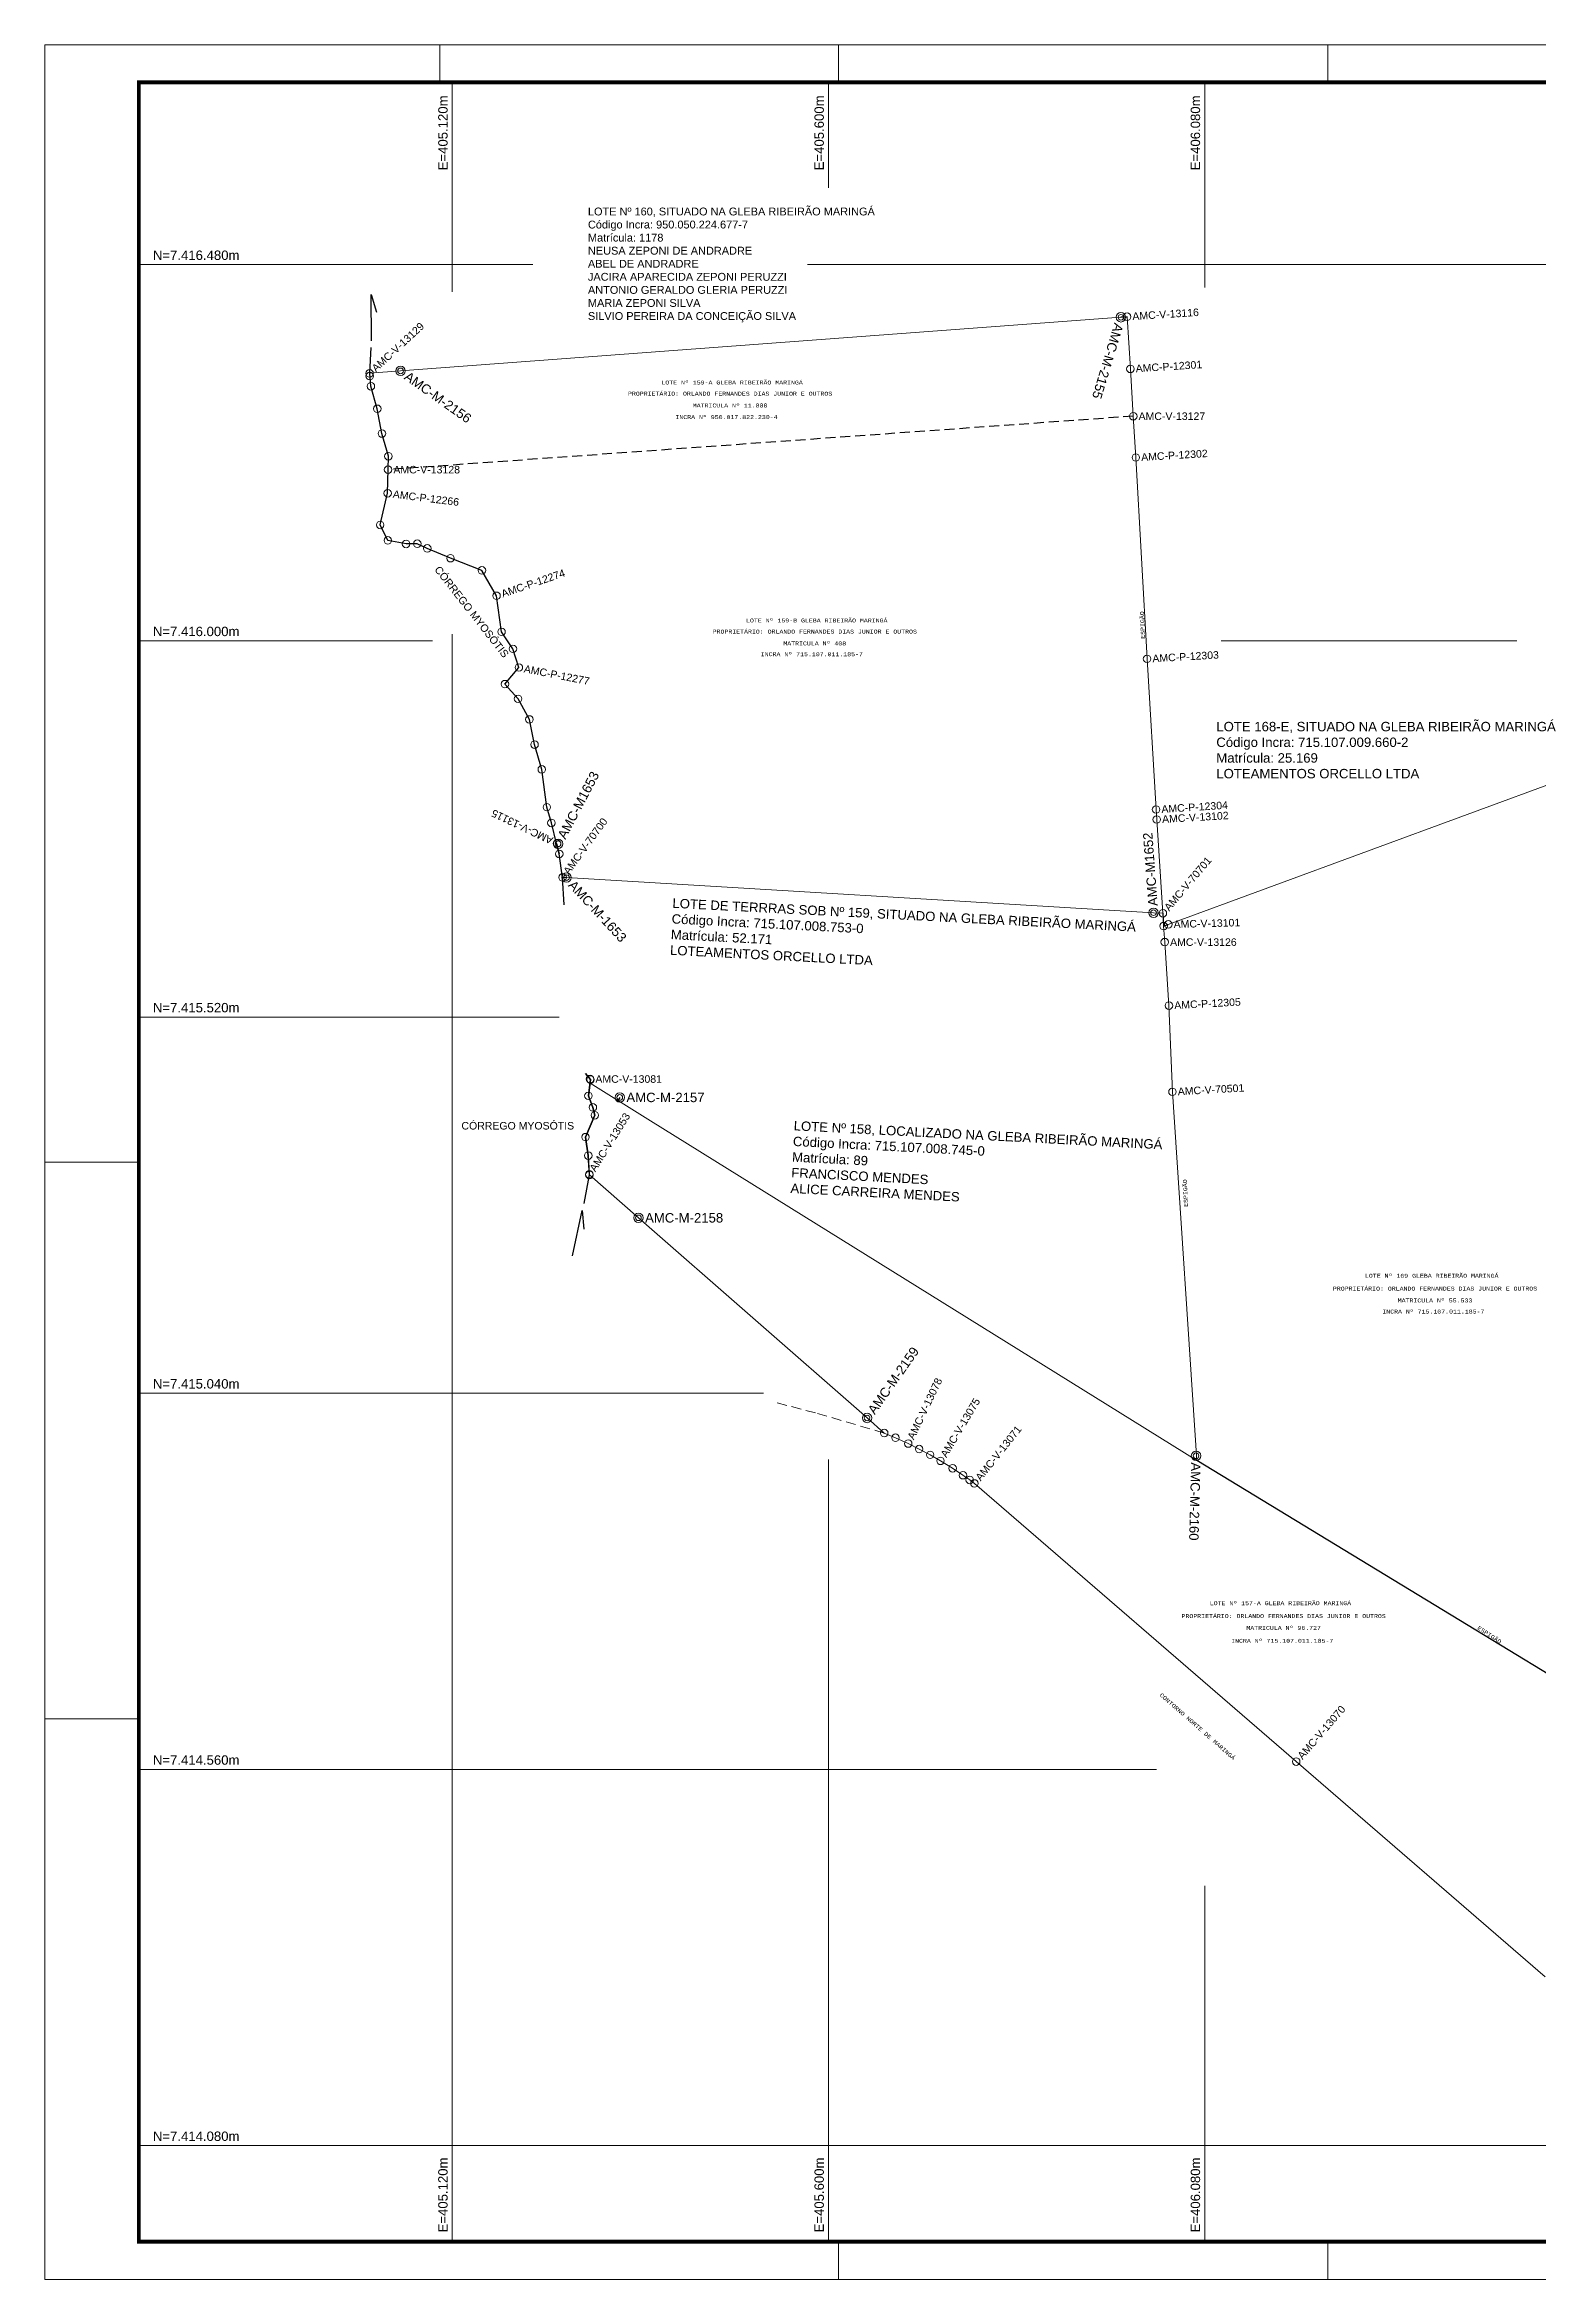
# Model space of a CAD drawing. Header units: millimetres. Extents: x 404600 to 408637, y 7413909 to 7416761.
# Drawn here: x 404600 to 406505, y 7413909 to 7416761 of the extents above; entities that cross this region are included whole.
import ezdxf
from ezdxf.enums import TextEntityAlignment as Align

# ---------------------------------------------------------------- set-up
doc = ezdxf.new("R2010")
doc.units = ezdxf.units.MM
doc.linetypes.add('DASHDOT', pattern=[25.4, 12.7, -6.35, 0, -6.35])
doc.linetypes.add('DASHED', pattern=[19.05, 12.7, -6.35])
for name, color, linetype, lineweight in [('AUX', 1, 'Continuous', 13), ('CERCAS', 7, 'Continuous', 13), ('CONFRONTANTES', 7, 'DASHDOT', 13), ('CURSOS_DAGUA', 4, 'Continuous', 13), ('GRID', 7, 'Continuous', 13), ('LAYOUT', 7, 'Continuous', 13), ('PERIMETRO', 7, 'Continuous', 13), ('VERTICES_TIPO_M', 7, 'Continuous', 13), ('VERTICES_TIPO_P', 7, 'Continuous', 13), ('VERTICES_TIPO_V', 7, 'Continuous', 13)]:
    doc.layers.add(name, color=color, linetype=linetype, lineweight=lineweight)
doc.styles.add('ARIAL', font='arial.ttf')
doc.styles.add('REGI', font='cour.ttf', dxfattribs={"height": 20})

# ---------------------------------------------------------------- blocks, each defined once
blk = doc.blocks.new('VERTICE_TIPO_M')
at = {"color": 0}
blk.add_circle((0, 0), 0.5, dxfattribs=at)
blk.add_circle((0, 0), 0.3)
at = {"color": 0, "style": 'ARIAL'}
blk.add_attdef('$VERTICE', (0.5, 0.71), '', height=1, rotation=90, dxfattribs=at)
blk = doc.blocks.new('VERTICE_TIPO_V')
blk.add_circle((0, 0), 0.5)
at = {"color": 0, "style": 'ARIAL'}
blk.add_attdef('$VERTICE', (0.5, 0.71), '', height=1, rotation=90, dxfattribs=at)
blk = doc.blocks.new('VERTICE_TIPO_P')
blk.add_circle((0, 0), 0.5)
at = {"color": 0, "style": 'ARIAL'}
blk.add_attdef('$VERTICE', (0.5, 0.71), '', height=1, rotation=90, dxfattribs=at)

msp = doc.modelspace()

# ---------------------------------------------------------------- linework, layer by layer
at = {"color": 4, "linetype": 'ByBlock'}
for points in [[(405016.7, 7416382.7), (405016.6, 7416442), (405023.4, 7416419.3)], [(405262.5, 7415663.1), (405260.7, 7415698.2), (405256.5, 7415728.1), (405253.1, 7415741.6), (405246.4, 7415767.6), (405240.6, 7415787.8), (405234.1, 7415836), (405224.9, 7415867.6), (405218.3, 7415899.7), (405203.8, 7415926), (405187.1, 7415944.8), (405204.9, 7415966), (405197.3, 7415989.8), (405182.8, 7416011.5), (405176.4, 7416057.5), (405157.8, 7416089.9), (405117.7, 7416105.4), (405088, 7416118), (405075.3, 7416123.9), (405061, 7416123.6), (405037.7, 7416128.2), (405027.9, 7416147.9), (405037.5, 7416188.3), (405038, 7416218.4), (405038.4, 7416235.5), (405030.2, 7416264.5), (405024.3, 7416296.1), (405016.1, 7416324.8), (405014.8, 7416340.9), (405014.8, 7416341.5), (405016.6, 7416374.1)], [(405273.4, 7415215.1), (405285.8, 7415273.1), (405287.7, 7415249.5)]]:
    msp.add_lwpolyline(points, dxfattribs=at)
at = {"color": 4}
for points in [[(405980.8, 7416413.4), (405973, 7416412.8)], [(405288.2, 7415282.2), (405294.8, 7415318.5), (405293.4, 7415343.2), (405289.9, 7415366.8), (405301.8, 7415394.6), (405299.3, 7415404.7), (405293.6, 7415419.5), (405296.3, 7415440.1), (405290.1, 7415447.9)]]:
    msp.add_lwpolyline(points, dxfattribs=at)
at = {"color": 6}
for points in [[(405973, 7416412.8), (405980.8, 7416413.4)], [(406027.5, 7415636), (406033.4, 7415638.2)]]:
    msp.add_lwpolyline(points, dxfattribs=at)
at = {"linetype": 'DASHED'}
msp.add_lwpolyline([(405988.7, 7416286.6), (405038, 7416218.4)], dxfattribs=at)
at = {"linetype": 'ByBlock'}
for points in [[(405253.1, 7415741.6), (405256.5, 7415728.1)], [(406026.5, 7415652.4), (406027.5, 7415636)], [(406033.7, 7415425.8), (406033.8, 7415425.8)], [(406917.3, 7414438.9), (406069.7, 7414954.2)]]:
    msp.add_lwpolyline(points, dxfattribs=at)
at = {"color": 2}
msp.add_lwpolyline([(405290.1, 7415447.9), (405296.3, 7415440.1), (405293.6, 7415419.5), (405299.3, 7415404.7), (405301.8, 7415394.6), (405289.9, 7415366.8), (405293.4, 7415343.2), (405294.7, 7415319.4), (405294.8, 7415318.5)], dxfattribs=at)
at = {"color": 2, "linetype": 'ByBlock'}
msp.add_lwpolyline([(405333.6, 7415417.4), (405331.2, 7415413.6)], dxfattribs=at)
at = {"layer": 'AUX', "color": 0, "linetype": 'DASHED', "elevation": 0}
msp.add_lwpolyline([(405671, 7414989.2), (405583.5, 7415015), (405533.2, 7415027.9)], dxfattribs=at)
at = {"layer": 'CERCAS', "linetype": 'ByBlock'}
for points in [[(406027.5, 7415636), (406033.4, 7415638.2), (406542, 7415825.3), (406557.9, 7415831.1)], [(405295.8, 7415435.7), (405372.9, 7415387.7), (406069.7, 7414954.2)], [(405671, 7414989.2), (405649.1, 7415008.4), (405357.4, 7415263.8), (405294.8, 7415318.5)]]:
    msp.add_lwpolyline(points, dxfattribs=at)
at = {"layer": 'CURSOS_DAGUA', "linetype": 'ByBlock'}
msp.add_lwpolyline([(405294.8, 7415318.5), (405294.7, 7415319.4), (405293.4, 7415343.2), (405289.9, 7415366.8), (405301.8, 7415394.6), (405299.3, 7415404.7), (405293.6, 7415419.5), (405295.8, 7415435.7)], dxfattribs=at)
at = {"layer": 'GRID', "linetype": 'ByBlock'}
for points in [[(405120, 7416712.5), (405120, 7416445.3)], [(405600, 7416712.5), (405600, 7416577.9)], [(406080, 7416712.5), (406080, 7416451)], [(404720, 7416480), (405222.7, 7416480)], [(405573.1, 7416480), (407748.8, 7416480)], [(404720, 7416000), (405094.5, 7416000)], [(405120, 7413957.3), (405120, 7416008.5)], [(406478.2, 7416000), (406101, 7416000)], [(404720, 7415520), (405256.4, 7415520)], [(404720, 7415040), (405517, 7415040)], [(405600, 7413957.3), (405600, 7414955.4)], [(404720, 7414560), (406018.2, 7414560)], [(406080, 7413957.3), (406080, 7414411.6)], [(404720, 7414080), (406635.5, 7414080)]]:
    msp.add_lwpolyline(points, dxfattribs=at)
at = {"layer": 'LAYOUT', "lineweight": 13}
for p, q in [((408636.8, 7416760.6), (404720, 7416760.6)), ((405104, 7416760.6), (405104, 7416712.6)), ((405612.8, 7416760.6), (405612.8, 7416712.6)), ((406236.8, 7416760.6), (406236.8, 7416712.6)), ((404600, 7415335), (404720, 7415335)), ((404600, 7414624.6), (404720, 7414624.6)), ((404600, 7413947.8), (404600, 7413909.4)), ((405612.8, 7413957.4), (405612.8, 7413909.4)), ((406236.8, 7413957.4), (406236.8, 7413909.4))]:
    msp.add_line(p, q, dxfattribs=at)
for points in [[(404600, 7413909.4), (404600, 7416760.6), (408636.8, 7416760.6), (408636.8, 7413909.4), (404600, 7413909.4), (404600, 7413909.4)], [(404600, 7414029.4), (404600, 7415335), (404600, 7416760.6)]]:
    msp.add_lwpolyline(points, dxfattribs=at)
at = {"layer": 'LAYOUT', "lineweight": 140, "const_width": 4.8}
msp.add_lwpolyline([(408588.8, 7413957.4), (404720, 7413957.4), (404720, 7416712.6), (408588.8, 7416712.6)], close=True, dxfattribs=at)
at = {"layer": 'PERIMETRO', "linetype": 'ByBlock'}
msp.add_lwpolyline([(405014.8, 7416341.5), (405054, 7416344.4), (405973, 7416412.8), (405980.8, 7416413.4), (405985, 7416347), (405988.7, 7416286.6), (405992, 7416233.9), (406006.3, 7415977), (406017.8, 7415784.8), (406018.7, 7415772), (406026.5, 7415652.4), (406014.6, 7415653.1), (405265.7, 7415697.9), (405260.7, 7415698.2), (405256.5, 7415728.1), (405253.1, 7415741.6), (405246.4, 7415767.6), (405240.6, 7415787.8), (405234.1, 7415836), (405224.9, 7415867.6), (405218.3, 7415899.7), (405203.8, 7415926), (405187.1, 7415944.8), (405204.9, 7415966), (405197.3, 7415989.8), (405182.8, 7416011.5), (405176.4, 7416057.5), (405157.8, 7416089.9), (405117.7, 7416105.4), (405088, 7416118), (405075.3, 7416123.9), (405061, 7416123.6), (405037.7, 7416128.2), (405027.9, 7416147.9), (405037.5, 7416188.3), (405038, 7416218.4), (405038.4, 7416235.5), (405030.2, 7416264.5), (405024.3, 7416296.1), (405016.1, 7416324.8), (405014.8, 7416340.9)], close=True, dxfattribs=at)
msp.add_lwpolyline([(406514.1, 7414295.4), (406196.6, 7414570), (405786.1, 7414924.9), (405780.1, 7414929.3), (405771.4, 7414935.4), (405758.3, 7414944.2), (405742.8, 7414953.7), (405729.6, 7414961.4), (405715.6, 7414968.8), (405701.6, 7414975.8), (405685.4, 7414983.2), (405671, 7414989.2), (405649.1, 7415008.4), (405357.4, 7415263.8), (405294.8, 7415318.5), (405294.7, 7415319.4), (405293.4, 7415343.2), (405289.9, 7415366.8), (405301.8, 7415394.6), (405299.3, 7415404.7), (405293.6, 7415419.5), (405295.8, 7415435.7), (405372.9, 7415387.7), (406069.7, 7414954.2), (406038.7, 7415424.6), (406034.2, 7415534.6), (406028.9, 7415615.6), (406027.5, 7415636), (406033.4, 7415638.2), (406542, 7415825.3)], dxfattribs=at)

# ---------------------------------------------------------------- block references
at = {"layer": 'VERTICES_TIPO_M', "xscale": 12, "yscale": 12, "zscale": 12}
for p, rotation, values in [((405973, 7416412.8), 163.2144179783253, {'$VERTICE': 'AMC-M-2155'}), ((405054, 7416344.4), 234.7237886654061, {'$VERTICE': 'AMC-M-2156'}), ((405255, 7415741.1), 332.3930859709264, {'$VERTICE': 'AMC-M1653'}), ((406014.6, 7415653.1), 4.238137144000163, {'$VERTICE': 'AMC-M1652'}), ((405333.6, 7415417.4), 270, {'$VERTICE': 'AMC-M-2157'}), ((405357.4, 7415263.8), 270, {'$VERTICE': 'AMC-M-2158'}), ((405357.4, 7415263.8), 270, {'$VERTICE': 'AMC-M-2158'}), ((406068.8, 7414960.2), 178.5047524333755, {'$VERTICE': 'AMC-M-2160'})]:
    msp.add_blockref('VERTICE_TIPO_M', p, dxfattribs=dict(at, rotation=rotation)).add_auto_attribs(values)
at = {"layer": 'VERTICES_TIPO_M', "color": 1, "xscale": 12, "yscale": 12, "zscale": 12, "rotation": 270}
msp.add_blockref('VERTICE_TIPO_M', (405054, 7416344.4), dxfattribs=at)
at = {"layer": 'VERTICES_TIPO_M', "linetype": 'ByBlock', "xscale": 12, "yscale": 12, "zscale": 12, "rotation": 222.6908825734986}
msp.add_blockref('VERTICE_TIPO_M', (405265.7, 7415697.9), dxfattribs=at).add_auto_attribs({'$VERTICE': 'AMC-M-1653'})
at = {"layer": 'VERTICES_TIPO_M', "color": 1, "xscale": 12, "yscale": 12, "zscale": 12, "rotation": 270}
for p, values in [((405333.6, 7415417.4), {'$VERTICE': 'AMC-M-2157'}), ((405357.4, 7415263.8), {'$VERTICE': 'AMC-M-2158'}), ((405357.4, 7415263.8), {'$VERTICE': 'AMC-M-2158'})]:
    msp.add_blockref('VERTICE_TIPO_M', p, dxfattribs=at).add_auto_attribs(values)
at = {"layer": 'VERTICES_TIPO_M', "xscale": 12, "yscale": 12, "zscale": 12, "rotation": 270}
for p in [(405649.1, 7415008.4), (406068.8, 7414960.2)]:
    msp.add_blockref('VERTICE_TIPO_M', p, dxfattribs=at)
at = {"layer": 'VERTICES_TIPO_P', "xscale": 9.6, "yscale": 9.6, "zscale": 9.6}
for p, rotation in [((405014.6, 7416337.9), 271.3334624096873), ((405016.1, 7416324.8), 280.352535693848), ((405024.3, 7416296.1), 283.2531795682881), ((405030.2, 7416264.5), 283.1356117168447), ((405038.4, 7416235.5), 277.3212522261218), ((405027.9, 7416147.9), 276.5495519183948), ((405037.7, 7416128.2), 322.5617196156616), ((405061, 7416123.6), 354.9951818017771), ((405075.3, 7416123.9), 348.2075605414674), ((405088, 7416118), 336.0726368872579), ((405117.7, 7416105.4), 337.9397204365184), ((405157.8, 7416089.9), 319.3767902084781), ((405182.8, 7416011.5), 290.8504340834147), ((405197.3, 7415989.8), 295.7594903257019), ((405187.1, 7415944.8), 270.7906209760098), ((405203.8, 7415926), 305.2702775526031), ((405218.3, 7415899.7), 290.2687296514864), ((405224.9, 7415867.6), 283.8662253558149), ((405234.1, 7415836), 281.9540673712903), ((405240.6, 7415787.8), 281.8446902091537), ((405246.4, 7415767.6), 285.2033126858976), ((405256.5, 7415728.1), 281.1549797697021), ((405296.3, 7415440.1), 285.7443594283435), ((405293.6, 7415419.5), 276.8441387336025), ((405299.3, 7415404.7), 287.2534589924304), ((405301.8, 7415394.6), 265.1199646998811), ((405289.9, 7415366.8), 262.6635034765543), ((405293.4, 7415343.2), 275.7604821811777), ((405294.7, 7415319.4), 276.468108290585)]:
    msp.add_blockref('VERTICE_TIPO_P', p, dxfattribs=dict(at, rotation=rotation))
for p, rotation, values in [((405985, 7416347), 273.5728966483233, {'$VERTICE': 'AMC-P-12301'}), ((405992, 7416233.9), 273.3688919954092, {'$VERTICE': 'AMC-P-12302'}), ((405037.5, 7416188.3), 262.826267960298, {'$VERTICE': 'AMC-P-12266'}), ((405176.4, 7416057.5), 288.875321256691, {'$VERTICE': 'AMC-P-12274'}), ((405204.9, 7415966), 258.8783914826663, {'$VERTICE': 'AMC-P-12277'}), ((406006.3, 7415977), 273.3138074259715, {'$VERTICE': 'AMC-P-12303'}), ((406017.8, 7415784.8), 273.5835649689893, {'$VERTICE': 'AMC-P-12304'}), ((406034.2, 7415534.6), 273.0351954422412, {'$VERTICE': 'AMC-P-12305'}), ((406038.7, 7415424.6), 273.2424301095352, {'$VERTICE': 'AMC-V-70501'})]:
    msp.add_blockref('VERTICE_TIPO_P', p, dxfattribs=dict(at, rotation=rotation)).add_auto_attribs(values)
at = {"layer": 'VERTICES_TIPO_V'}
for name, p, xscale, yscale, zscale, rotation, values in [('VERTICE_TIPO_V', (405014.4, 7416341.3), 9.6, 9.6, 9.6, 312.7870601892986, {'$VERTICE': 'AMC-V-13129'}), ('VERTICE_TIPO_V', (405980.8, 7416413.6), 9.6, 9.6, 9.6, 273.6036629041652, {'$VERTICE': 'AMC-V-13116'}), ('VERTICE_TIPO_V', (405988.7, 7416286.6), 9.6, 9.6, 9.6, 270, {'$VERTICE': 'AMC-V-13127'}), ('VERTICE_TIPO_V', (405038, 7416218.4), 9.6, 9.6, 9.6, 270, {'$VERTICE': 'AMC-V-13128'}), ('VERTICE_TIPO_V', (405253.6, 7415741.4), 9.600000000000001, 9.600000000000001, 9.600000000000001, 64.44550798489685, {'$VERTICE': 'AMC-V-13115'}), ('VERTICE_TIPO_V', (406018.7, 7415772), 9.6, 9.6, 9.6, 273.3138074259725, {'$VERTICE': 'AMC-V-13102'}), ('VERTICE_TIPO_V', (406033.4, 7415638.2), 9.6, 9.6, 9.6, 271.5311158819494, {'$VERTICE': 'AMC-V-13101'}), ('VERTICE_TIPO_V', (406028.9, 7415615.6), 9.6, 9.6, 9.6, 270, {'$VERTICE': 'AMC-V-13126'}), ('VERTICE_TIPO_V', (405295.7, 7415440.9), 9.6, 9.6, 9.6, 270, {'$VERTICE': 'AMC-V-13081'}), ('VERTICE_TIPO_V', (405294.8, 7415318.5, 0), 9.600000000000001, 9.600000000000001, 9.600000000000001, 328.0093643230477, {'$VERTICE': 'AMC-V-13053'}), ('VERTICE_TIPO_M', (405649.1, 7415008.4), 12, 12, 12, 324.9739137814174, {'$VERTICE': 'AMC-M-2159'}), ('VERTICE_TIPO_V', (405701.6, 7414975.8), 9.6, 9.6, 9.6, 334.5379463455599, {'$VERTICE': 'AMC-V-13078'}), ('VERTICE_TIPO_V', (405742.8, 7414953.7), 9.6, 9.6, 9.6, 329.1899227484484, {'$VERTICE': 'AMC-V-13075'}), ('VERTICE_TIPO_V', (405786.1, 7414924.9), 9.6, 9.6, 9.6, 321.5187096484166, {'$VERTICE': 'AMC-V-13071'}), ('VERTICE_TIPO_V', (406196.6, 7414570), 9.6, 9.6, 9.6, 319.1464256981292, {'$VERTICE': 'AMC-V-13070'})]:
    msp.add_blockref(name, p, dxfattribs=dict(at, xscale=xscale, yscale=yscale, zscale=zscale, rotation=rotation)).add_auto_attribs(values)
at = {"layer": 'VERTICES_TIPO_V', "linetype": 'ByBlock', "xscale": 9.6, "yscale": 9.6, "zscale": 9.6}
for p, rotation, values in [((405260.7, 7415698.2), 323.9189633153483, {'$VERTICE': 'AMC-V-70700'}), ((406026.5, 7415652.4), 319.8050436813695, {'$VERTICE': 'AMC-V-70701'})]:
    msp.add_blockref('VERTICE_TIPO_V', p, dxfattribs=dict(at, rotation=rotation)).add_auto_attribs(values)
at = {"layer": 'VERTICES_TIPO_V', "xscale": 9.6, "yscale": 9.6, "zscale": 9.6}
for p, rotation in [((406027.5, 7415636), 270), ((405671, 7414989.2), 337.3437120114634), ((405685.4, 7414983.2), 336.4051161000715), ((405715.6, 7414968.8), 332.7324103226059), ((405729.6, 7414961.4), 330.9883619800115), ((405758.3, 7414944.2), 327.3146671315623), ((405771.4, 7414935.4), 325.63787289473), ((405780.1, 7414929.3), 324.3979874022843)]:
    msp.add_blockref('VERTICE_TIPO_V', p, dxfattribs=dict(at, rotation=rotation))

# ---------------------------------------------------------------- texts
at = {"style": 'REGI'}
for s, p in [('PROPRIETÁRIO: ORLANDO FERNANDES DIAS JUNIOR E OUTROS', (405474.4, 7416316)), (' LOTE Nº 159-A GLEBA RIBEIRÃO MARINGÁ', (405474.4, 7416330.2)), ('INCRA Nº 950.017.822.230-4', (405469.8, 7416285.6)), ('MATRICULA Nº 11.888', (405474.4, 7416300.4)), (' LOTE Nº 159-B GLEBA RIBEIRÃO MARINGÁ', (405582.4, 7416026.6)), ('PROPRIETÁRIO: ORLANDO FERNANDES DIAS JUNIOR E OUTROS', (405582.4, 7416012.4)), ('INCRA Nº 715.107.011.185-7', (405578.7, 7415983)), ('MATRICULA Nº 408', (405582.4, 7415996.8)), ('PROPRIETÁRIO: ORLANDO FERNANDES DIAS JUNIOR E OUTROS', (406373.7, 7415174.1)), (' LOTE Nº 169 GLEBA RIBEIRÃO MARINGÁ', (406367, 7415190.5)), ('INCRA Nº 715.107.011.185-7', (406371.6, 7415144.3)), ('MATRICULA Nº 55.533', (406373.7, 7415158.5)), (' LOTE Nº 157-A GLEBA RIBEIRÃO MARINGÁ', (406174, 7414772.7)), ('PROPRIETÁRIO: ORLANDO FERNANDES DIAS JUNIOR E OUTROS', (406180.6, 7414756.3)), ('INCRA Nº 715.107.011.185-7', (406178.8, 7414724.2)), ('MATRICULA Nº 96.727', (406180.6, 7414740.7))]:
    msp.add_text(s, height=5, dxfattribs=at).set_placement(p, align=Align.MIDDLE)
for s, rotation, p in [('ESPIGÃO', 92.4178, (405999.9, 7416020.1)), ('ESPIGÃO', 92.4178, (406054.7, 7415295.3)), ('ESPIGÃO', 326.5327, (406443.5, 7414732.3)), ('CONTORNO NORTE DE MARINGÁ', 318.7911, (406071, 7414615.3))]:
    msp.add_text(s, height=5, rotation=rotation, dxfattribs=at).set_placement(p, align=Align.MIDDLE)
at = {"layer": 'CONFRONTANTES', "attachment_point": 1, "style": 'ARIAL'}
for s, insert, char_height, width in [('LOTE Nº 160, SITUADO NA GLEBA RIBEIRÃO MARINGÁ^JCódigo Incra: 950.050.224.677-7^JMatrícula: 1178^JNEUSA ZEPONI DE ANDRADRE^JABEL DE ANDRADRE^JJACIRA APARECIDA ZEPONI PERUZZI^JANTONIO GERALDO GLERIA PERUZZI^JMARIA ZEPONI SILVA^JSILVIO PEREIRA DA CONCEIÇÃO SILVA', (405293, 7416552.8), 10, 564), ('LOTE 168-E, SITUADO NA GLEBA RIBEIRÃO MARINGÁ^JCódigo Incra: 715.107.009.660-2^JMatrícula: 25.169^JLOTEAMENTOS ORCELLO LTDA', (406094.7, 7415896.6), 12, 552)]:
    msp.add_mtext(s, dxfattribs=dict(at, insert=insert, char_height=char_height, width=width))
at = {"layer": 'CONFRONTANTES', "char_height": 12, "width": 744, "attachment_point": 1, "rotation": 357.0525, "style": 'ARIAL'}
for s, insert in [('LOTE DE TERRRAS SOB Nº 159, SITUADO NA GLEBA RIBEIRÃO MARINGÁ^M^JCódigo Incra: 715.107.008.753-0^M^JMatrícula: 52.171^M^JLOTEAMENTOS ORCELLO LTDA', (405401.2, 7415671.4)), ('LOTE Nº 158, LOCALIZADO NA GLEBA RIBEIRÃO MARINGÁ^JCódigo Incra: 715.107.008.745-0^JMatrícula: 89^JFRANCISCO MENDES^JALICE CARREIRA MENDES', (405555.9, 7415387.5))]:
    msp.add_mtext(s, dxfattribs=dict(at, insert=insert))
at = {"layer": 'CURSOS_DAGUA', "insert": (405104.2, 7416096.6), "char_height": 9.6, "attachment_point": 1, "rotation": 308.064, "style": 'ARIAL'}
msp.add_mtext('CÓRREGO MYOSÓTIS', dxfattribs=at)
at = {"layer": 'CURSOS_DAGUA', "insert": (405131.6, 7415386.1), "char_height": 9.6, "attachment_point": 1, "style": 'ARIAL'}
msp.add_mtext('CÓRREGO MYOSÓTIS', dxfattribs=at)
at = {"layer": 'GRID', "linetype": 'ByBlock', "style": 'ARIAL'}
for s, p in [(' E=405.120m', (405114, 7416595.7)), (' E=405.600m', (405594, 7416595.7)), (' E=406.080m', (406074, 7416595.7)), ('E=405.120m', (405114, 7413969.3)), ('E=405.600m', (405594, 7413969.3)), ('E=406.080m', (406074, 7413969.3))]:
    msp.add_text(s, height=12, rotation=90, dxfattribs=at).set_placement(p)
for s, p in [('N=7.416.480m', (404738, 7416486)), ('N=7.416.000m', (404738, 7416006)), ('N=7.415.520m', (404738, 7415526)), ('N=7.415.040m', (404738, 7415046)), ('N=7.414.560m', (404738, 7414566)), ('N=7.414.080m', (404738, 7414086))]:
    msp.add_text(s, height=12, dxfattribs=at).set_placement(p)

doc.saveas('drawing.dxf')
